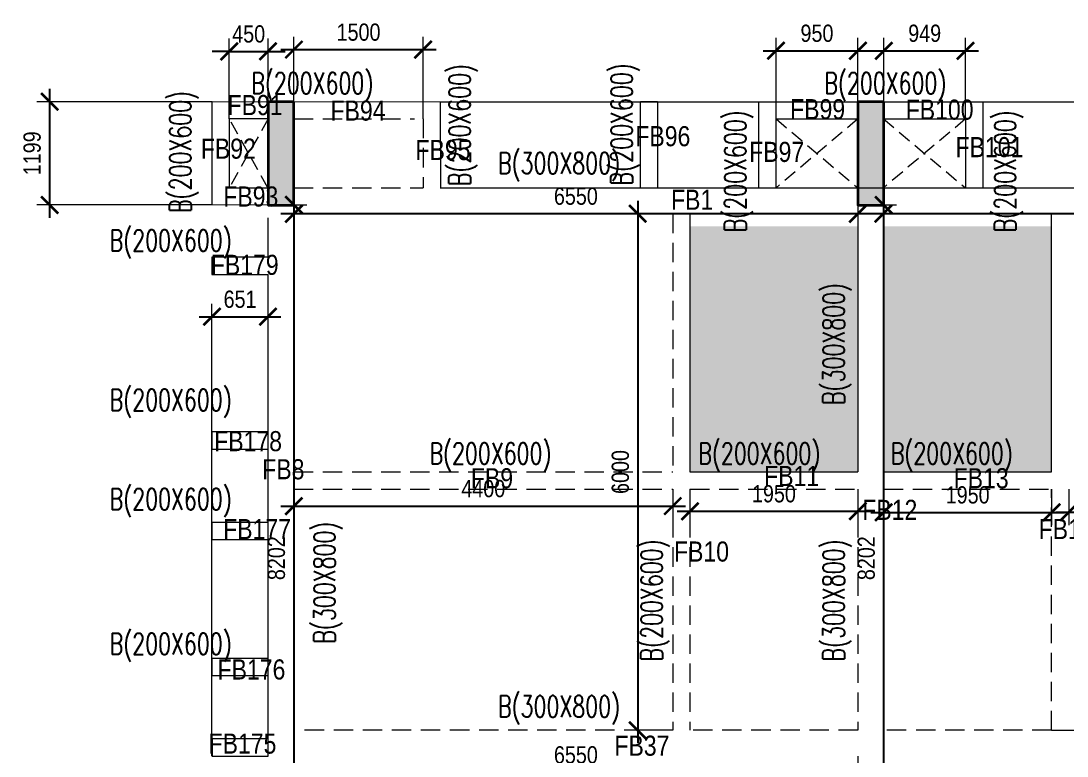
# Model space of a CAD drawing. Header units: millimetres. Extents: x -29 to 59187, y -34 to 22805.
# Drawn here: x 1725 to 13875, y 13789 to 22326 of the extents above; entities that cross this region are included whole.
import ezdxf

# ---------------------------------------------------------------- set-up
doc = ezdxf.new("R2010")
doc.units = ezdxf.units.MM
doc.linetypes.add('DASHED', pattern=[0.75, 0.5, -0.25])
doc.linetypes.add('HIDDEN', pattern=[9.525, 6.35, -3.175])
doc.layers.get('Defpoints').update_dxf_attribs({"color": 1})
for name, color, linetype, lineweight in [('S-BEAM-IDEN', 2, 'Continuous', 9), ('S-COL HATCH', 8, 'Continuous', 35), ('S-COLS', 6, 'Continuous', 35), ('S-SUNKEN HATCH', 9, 'Continuous', 35), ('S_FRAMES', 4, 'Continuous', 9), ('STR-CUTOUT', 1, 'Continuous', 13)]:
    doc.layers.add(name, color=color, linetype=linetype, lineweight=lineweight)
doc.styles.add('Dim.s & Anno.(Misc.)', font='ARIALN.TTF')
doc.styles.add('ROMANS', font='romans.shx', dxfattribs={"width": 0.75})
doc.dimstyles.new('A-GFC-100', dxfattribs={"dimscale": 100, "dimtxt": 2, "dimasz": 2, "dimexe": 1.5, "dimexo": 0, "dimgap": 1, "dimtad": 1, "dimdec": 0, "dimdsep": 46, "dimtxsty": 'Dim.s & Anno.(Misc.)', "dimblk": 'ARCHTICK', "dimcen": 0, "dimdle": 1.5, "dimclrd": 256, "dimclre": 8, "dimclrt": 6, "dimazin": 2, "dimtfac": 1, "dimtdec": 0, "dimtix": 1, "dimtmove": 2, "dimatfit": 3, "dimfxl": 1, "dimtolj": 1, "dimlwd": -1, "dimlwe": 9, "dimarcsym": 0})

# ---------------------------------------------------------------- blocks, each defined once
blk = doc.blocks.new('A$C3ea4a2f9')
at = {"layer": 'S-COL HATCH'}
h = blk.add_hatch(color=8, dxfattribs=at)
h.dxf.hatch_style = 1
h.paths.add_polyline_path([(300, 17000), (0, 17000), (0, 15800), (300, 15800)])
h = blk.add_hatch(color=8, dxfattribs=at)
h.dxf.hatch_style = 1
h.paths.add_polyline_path([(7151, 17000), (6851, 17000), (6851, 15800), (7151, 15800)])
at = {"layer": 'S-COLS'}
for points in [[(300, 17000), (0, 17000), (0, 15800), (300, 15800)], [(7151, 17000), (6851, 17000), (6851, 15800), (7151, 15800)]]:
    blk.add_lwpolyline(points, close=True, dxfattribs=at)
blk = doc.blocks.new('COLUMNS FROM LGF')
blk.add_blockref('A$C3ea4a2f9', (715961, -21291))
blk = doc.blocks.new('_ArchTick')
at = {"color": 0, "linetype": 'ByBlock', "const_width": 0.15}
blk.add_lwpolyline([(-0.5, -0.5), (0.5, 0.5)], dxfattribs=at)
blk = doc.blocks.new('*D186')
at = {"color": 8, "lineweight": 9, "transparency": 16777216}
for p, q in [((4895, 20388), (4895, 19938)), ((11445, 20387), (11445, 19938))]:
    blk.add_line(p, q, dxfattribs=at)
at = {"transparency": 16777216}
blk.add_line((4745, 20088), (11595, 20088), dxfattribs=at)
at = {"layer": 'Defpoints', "color": 0, "transparency": 16777216}
for p in [(4895, 20388), (11445, 20387), (11445, 20088)]:
    blk.add_point(p, dxfattribs=at)
at = {"transparency": 16777216, "xscale": 200, "yscale": 200, "zscale": 200, "rotation": 180}
blk.add_blockref('_ArchTick', (4895, 20088), dxfattribs=at)
at = {"transparency": 16777216, "xscale": 200, "yscale": 200, "zscale": 200}
blk.add_blockref('_ArchTick', (11445, 20088), dxfattribs=at)
at = {"color": 6, "transparency": 16777216, "insert": (8170, 20290), "char_height": 200, "attachment_point": 5, "style": 'Dim.s & Anno.(Misc.)'}
blk.add_mtext('\\A1;6550', dxfattribs=at)
blk = doc.blocks.new('*D187')
at = {"color": 8, "lineweight": 9, "transparency": 16777216}
for p, q in [((11742, 20388), (11742, 19938)), ((18395, 20388), (18395, 19938))]:
    blk.add_line(p, q, dxfattribs=at)
at = {"transparency": 16777216}
blk.add_line((11592, 20088), (18545, 20088), dxfattribs=at)
at = {"layer": 'Defpoints', "color": 0, "transparency": 16777216}
for p in [(11742, 20388), (18395, 20388), (18395, 20088)]:
    blk.add_point(p, dxfattribs=at)
at = {"transparency": 16777216, "xscale": 200, "yscale": 200, "zscale": 200, "rotation": 180}
blk.add_blockref('_ArchTick', (11742, 20088), dxfattribs=at)
at = {"transparency": 16777216, "xscale": 200, "yscale": 200, "zscale": 200}
blk.add_blockref('_ArchTick', (18395, 20088), dxfattribs=at)
at = {"color": 6, "transparency": 16777216, "insert": (15069, 20290), "char_height": 200, "attachment_point": 5, "style": 'Dim.s & Anno.(Misc.)'}
blk.add_mtext('\\A1;6653', dxfattribs=at)
blk = doc.blocks.new('*D193')
at = {"transparency": 16777216}
blk.add_line((4895, 20339), (4895, 11836), dxfattribs=at)
at = {"color": 8, "lineweight": 9, "transparency": 16777216}
for p, q in [((4895, 20189), (5045, 20189)), ((4895, 11986), (5045, 11986))]:
    blk.add_line(p, q, dxfattribs=at)
at = {"layer": 'Defpoints', "color": 0, "transparency": 16777216}
for p in [(4895, 20189), (4895, 11986), (4895, 11986)]:
    blk.add_point(p, dxfattribs=at)
at = {"transparency": 16777216, "xscale": 200, "yscale": 200, "zscale": 200}
for p, rotation in [((4895, 20189), 90), ((4895, 11986), 270)]:
    blk.add_blockref('_ArchTick', p, dxfattribs=dict(at, rotation=rotation))
at = {"color": 6, "transparency": 16777216, "insert": (4693, 16087), "char_height": 200, "attachment_point": 5, "rotation": 90, "style": 'Dim.s & Anno.(Misc.)'}
blk.add_mtext('\\A1;8202', dxfattribs=at)
blk = doc.blocks.new('*D194')
at = {"color": 8, "lineweight": 9, "transparency": 16777216}
for p, q in [((4895, 16888), (4895, 16542)), ((9295, 16888), (9295, 16542))]:
    blk.add_line(p, q, dxfattribs=at)
at = {"transparency": 16777216}
blk.add_line((4745, 16692), (9445, 16692), dxfattribs=at)
at = {"layer": 'Defpoints', "color": 0, "transparency": 16777216}
for p in [(4895, 16888), (9295, 16888), (9295, 16692)]:
    blk.add_point(p, dxfattribs=at)
at = {"transparency": 16777216, "xscale": 200, "yscale": 200, "zscale": 200, "rotation": 180}
blk.add_blockref('_ArchTick', (4895, 16692), dxfattribs=at)
at = {"transparency": 16777216, "xscale": 200, "yscale": 200, "zscale": 200}
blk.add_blockref('_ArchTick', (9295, 16692), dxfattribs=at)
at = {"color": 6, "transparency": 16777216, "insert": (7095, 16894), "char_height": 200, "attachment_point": 5, "style": 'Dim.s & Anno.(Misc.)'}
blk.add_mtext('\\A1;4400', dxfattribs=at)
blk = doc.blocks.new('*D195')
at = {"color": 8, "lineweight": 9, "transparency": 16777216}
for p, q in [((9495, 16888), (9495, 16482)), ((11445, 16888), (11445, 16482))]:
    blk.add_line(p, q, dxfattribs=at)
at = {"transparency": 16777216}
blk.add_line((9345, 16632), (11595, 16632), dxfattribs=at)
at = {"layer": 'Defpoints', "color": 0, "transparency": 16777216}
for p in [(9495, 16888), (11445, 16888), (11445, 16632)]:
    blk.add_point(p, dxfattribs=at)
at = {"transparency": 16777216, "xscale": 200, "yscale": 200, "zscale": 200, "rotation": 180}
blk.add_blockref('_ArchTick', (9495, 16632), dxfattribs=at)
at = {"transparency": 16777216, "xscale": 200, "yscale": 200, "zscale": 200}
blk.add_blockref('_ArchTick', (11445, 16632), dxfattribs=at)
at = {"color": 6, "transparency": 16777216, "insert": (10470, 16834), "char_height": 200, "attachment_point": 5, "style": 'Dim.s & Anno.(Misc.)'}
blk.add_mtext('\\A1;1950', dxfattribs=at)
blk = doc.blocks.new('*D196')
at = {"color": 8, "lineweight": 9, "transparency": 16777216}
for p, q in [((11745, 16888), (11745, 16469)), ((13695, 16889), (13695, 16469))]:
    blk.add_line(p, q, dxfattribs=at)
at = {"transparency": 16777216}
blk.add_line((11595, 16619), (13845, 16619), dxfattribs=at)
at = {"layer": 'Defpoints', "color": 0, "transparency": 16777216}
for p in [(11745, 16888), (13695, 16889), (13695, 16619)]:
    blk.add_point(p, dxfattribs=at)
at = {"transparency": 16777216, "xscale": 200, "yscale": 200, "zscale": 200, "rotation": 180}
blk.add_blockref('_ArchTick', (11745, 16619), dxfattribs=at)
at = {"transparency": 16777216, "xscale": 200, "yscale": 200, "zscale": 200}
blk.add_blockref('_ArchTick', (13695, 16619), dxfattribs=at)
at = {"color": 6, "transparency": 16777216, "insert": (12720, 16821), "char_height": 200, "attachment_point": 5, "style": 'Dim.s & Anno.(Misc.)'}
blk.add_mtext('\\A1;1950', dxfattribs=at)
blk = doc.blocks.new('*D197')
at = {"color": 8, "lineweight": 9, "transparency": 16777216}
for p, q in [((13895, 16888), (13895, 16470)), ((18395, 16888), (18395, 16470))]:
    blk.add_line(p, q, dxfattribs=at)
at = {"transparency": 16777216}
blk.add_line((13745, 16620), (18545, 16620), dxfattribs=at)
at = {"layer": 'Defpoints', "color": 0, "transparency": 16777216}
for p in [(13895, 16888), (18395, 16888), (18395, 16620)]:
    blk.add_point(p, dxfattribs=at)
at = {"transparency": 16777216, "xscale": 200, "yscale": 200, "zscale": 200, "rotation": 180}
blk.add_blockref('_ArchTick', (13895, 16620), dxfattribs=at)
at = {"transparency": 16777216, "xscale": 200, "yscale": 200, "zscale": 200}
blk.add_blockref('_ArchTick', (18395, 16620), dxfattribs=at)
at = {"color": 6, "transparency": 16777216, "insert": (16145, 16822), "char_height": 200, "attachment_point": 5, "style": 'Dim.s & Anno.(Misc.)'}
blk.add_mtext('\\A1;4500', dxfattribs=at)
blk = doc.blocks.new('*D148')
at = {"transparency": 16777216}
blk.add_line((8889, 20238), (8889, 13938), dxfattribs=at)
at = {"color": 8, "lineweight": 9, "transparency": 16777216}
for p, q in [((9295, 20088), (8739, 20088)), ((9295, 14088), (8739, 14088))]:
    blk.add_line(p, q, dxfattribs=at)
at = {"layer": 'Defpoints', "color": 0, "transparency": 16777216}
for p in [(9295, 20088), (8889, 14088), (9295, 14088)]:
    blk.add_point(p, dxfattribs=at)
at = {"transparency": 16777216, "xscale": 200, "yscale": 200, "zscale": 200}
for p, rotation in [((8889, 20088), 90), ((8889, 14088), 270)]:
    blk.add_blockref('_ArchTick', p, dxfattribs=dict(at, rotation=rotation))
at = {"color": 6, "transparency": 16777216, "insert": (8687, 17088), "char_height": 200, "attachment_point": 5, "rotation": 90, "style": 'Dim.s & Anno.(Misc.)'}
blk.add_mtext('\\A1;6000', dxfattribs=at)
blk = doc.blocks.new('*D149')
at = {"transparency": 16777216}
blk.add_line((11745, 11836), (11745, 20339), dxfattribs=at)
at = {"color": 8, "lineweight": 9, "transparency": 16777216}
for p, q in [((11446, 20189), (11895, 20189)), ((11445, 11986), (11895, 11986))]:
    blk.add_line(p, q, dxfattribs=at)
at = {"layer": 'Defpoints', "color": 0, "transparency": 16777216}
for p in [(11446, 20189), (11745, 20189), (11445, 11986)]:
    blk.add_point(p, dxfattribs=at)
at = {"transparency": 16777216, "xscale": 200, "yscale": 200, "zscale": 200}
for p, rotation in [((11745, 20189), 90), ((11745, 11986), 270)]:
    blk.add_blockref('_ArchTick', p, dxfattribs=dict(at, rotation=rotation))
at = {"color": 6, "transparency": 16777216, "insert": (11543, 16087), "char_height": 200, "attachment_point": 5, "rotation": 90, "style": 'Dim.s & Anno.(Misc.)'}
blk.add_mtext('\\A1;8202', dxfattribs=at)
blk = doc.blocks.new('*D150')
at = {"transparency": 16777216}
blk.add_line((14415, 20238), (14415, 13938), dxfattribs=at)
at = {"color": 8, "lineweight": 9, "transparency": 16777216}
for p, q in [((13695, 20088), (14565, 20088)), ((13695, 14088), (14565, 14088))]:
    blk.add_line(p, q, dxfattribs=at)
at = {"layer": 'Defpoints', "color": 0, "transparency": 16777216}
for p in [(13695, 20088), (13695, 14088), (14415, 14088)]:
    blk.add_point(p, dxfattribs=at)
at = {"transparency": 16777216, "xscale": 200, "yscale": 200, "zscale": 200}
for p, rotation in [((14415, 20088), 90), ((14415, 14088), 270)]:
    blk.add_blockref('_ArchTick', p, dxfattribs=dict(at, rotation=rotation))
at = {"color": 6, "transparency": 16777216, "insert": (14213, 17088), "char_height": 200, "attachment_point": 5, "rotation": 90, "style": 'Dim.s & Anno.(Misc.)'}
blk.add_mtext('\\A1;6000', dxfattribs=at)
blk = doc.blocks.new('*D151')
at = {"color": 8, "lineweight": 9, "transparency": 16777216}
for p, q in [((4895, 13788), (4895, 13449)), ((11445, 13788), (11445, 13449))]:
    blk.add_line(p, q, dxfattribs=at)
at = {"transparency": 16777216}
blk.add_line((4745, 13599), (11595, 13599), dxfattribs=at)
at = {"layer": 'Defpoints', "color": 0, "transparency": 16777216}
for p in [(4895, 13788), (11445, 13788), (11445, 13599)]:
    blk.add_point(p, dxfattribs=at)
at = {"transparency": 16777216, "xscale": 200, "yscale": 200, "zscale": 200, "rotation": 180}
blk.add_blockref('_ArchTick', (4895, 13599), dxfattribs=at)
at = {"transparency": 16777216, "xscale": 200, "yscale": 200, "zscale": 200}
blk.add_blockref('_ArchTick', (11445, 13599), dxfattribs=at)
at = {"color": 6, "transparency": 16777216, "insert": (8170, 13802), "char_height": 200, "attachment_point": 5, "style": 'Dim.s & Anno.(Misc.)'}
blk.add_mtext('\\A1;6550', dxfattribs=at)
blk = doc.blocks.new('*D273')
at = {"transparency": 16777216}
blk.add_line((2058, 21538), (2058, 20039), dxfattribs=at)
at = {"color": 8, "lineweight": 9, "transparency": 16777216}
for p, q in [((3945, 21388), (1908, 21388)), ((3944, 20189), (1908, 20189))]:
    blk.add_line(p, q, dxfattribs=at)
at = {"layer": 'Defpoints', "color": 0, "transparency": 16777216}
for p in [(3945, 21388), (2058, 20189), (3944, 20189)]:
    blk.add_point(p, dxfattribs=at)
at = {"transparency": 16777216, "xscale": 200, "yscale": 200, "zscale": 200}
for p, rotation in [((2058, 21388), 90), ((2058, 20189), 270)]:
    blk.add_blockref('_ArchTick', p, dxfattribs=dict(at, rotation=rotation))
at = {"color": 6, "transparency": 16777216, "insert": (1856, 20789), "char_height": 200, "attachment_point": 5, "rotation": 90, "style": 'Dim.s & Anno.(Misc.)'}
blk.add_mtext('\\A1;1199', dxfattribs=at)
blk = doc.blocks.new('*D274')
at = {"color": 8, "lineweight": 9, "transparency": 16777216}
for p, q in [((4145, 21188), (4145, 22122)), ((4595, 21188), (4595, 22122))]:
    blk.add_line(p, q, dxfattribs=at)
at = {"transparency": 16777216}
for p, q in [((4145, 21972), (3945, 21972)), ((4145, 21972), (4595, 21972)), ((4595, 21972), (4795, 21972))]:
    blk.add_line(p, q, dxfattribs=at)
at = {"layer": 'Defpoints', "color": 0, "transparency": 16777216}
for p in [(4595, 21972), (4145, 21188), (4595, 21188)]:
    blk.add_point(p, dxfattribs=at)
at = {"transparency": 16777216, "xscale": 200, "yscale": 200, "zscale": 200}
blk.add_blockref('_ArchTick', (4145, 21972), dxfattribs=at)
at = {"transparency": 16777216, "xscale": 200, "yscale": 200, "zscale": 200, "rotation": 180}
blk.add_blockref('_ArchTick', (4595, 21972), dxfattribs=at)
at = {"color": 6, "transparency": 16777216, "insert": (4370, 22174), "char_height": 200, "attachment_point": 5, "style": 'Dim.s & Anno.(Misc.)'}
blk.add_mtext('\\A1;450', dxfattribs=at)
blk = doc.blocks.new('*D275')
at = {"color": 8, "lineweight": 9, "transparency": 16777216}
for p, q in [((4895, 21188), (4895, 22143)), ((6396, 21188), (6396, 22143))]:
    blk.add_line(p, q, dxfattribs=at)
at = {"transparency": 16777216}
blk.add_line((4745, 21993), (6546, 21993), dxfattribs=at)
at = {"layer": 'Defpoints', "color": 0, "transparency": 16777216}
for p in [(6396, 21993), (4895, 21188), (6396, 21188)]:
    blk.add_point(p, dxfattribs=at)
at = {"transparency": 16777216, "xscale": 200, "yscale": 200, "zscale": 200, "rotation": 180}
blk.add_blockref('_ArchTick', (4895, 21993), dxfattribs=at)
at = {"transparency": 16777216, "xscale": 200, "yscale": 200, "zscale": 200}
blk.add_blockref('_ArchTick', (6396, 21993), dxfattribs=at)
at = {"color": 6, "transparency": 16777216, "insert": (5646, 22195), "char_height": 200, "attachment_point": 5, "style": 'Dim.s & Anno.(Misc.)'}
blk.add_mtext('\\A1;1500', dxfattribs=at)
blk = doc.blocks.new('*D276')
at = {"transparency": 16777216}
blk.add_line((59037, 21538), (59037, 20238), dxfattribs=at)
at = {"color": 8, "lineweight": 9, "transparency": 16777216}
for p, q in [((6595, 21388), (59187, 21388)), ((6596, 20388), (59187, 20388))]:
    blk.add_line(p, q, dxfattribs=at)
at = {"layer": 'Defpoints', "color": 0, "transparency": 16777216}
for p in [(6595, 21388), (6596, 20388), (59037, 20388)]:
    blk.add_point(p, dxfattribs=at)
at = {"transparency": 16777216, "xscale": 200, "yscale": 200, "zscale": 200}
for p, rotation in [((59037, 21388), 90), ((59037, 20388), 270)]:
    blk.add_blockref('_ArchTick', p, dxfattribs=dict(at, rotation=rotation))
at = {"color": 6, "transparency": 16777216, "insert": (58835, 20888), "char_height": 200, "attachment_point": 5, "rotation": 90, "style": 'Dim.s & Anno.(Misc.)'}
blk.add_mtext('\\A1;1000', dxfattribs=at)
blk = doc.blocks.new('*D277')
at = {"color": 8, "lineweight": 9, "transparency": 16777216}
for p, q in [((10495, 21188), (10495, 22130)), ((11445, 21188), (11445, 22130))]:
    blk.add_line(p, q, dxfattribs=at)
at = {"transparency": 16777216}
blk.add_line((10345, 21980), (11595, 21980), dxfattribs=at)
at = {"layer": 'Defpoints', "color": 0, "transparency": 16777216}
for p in [(11445, 21980), (10495, 21188), (11445, 21188)]:
    blk.add_point(p, dxfattribs=at)
at = {"transparency": 16777216, "xscale": 200, "yscale": 200, "zscale": 200, "rotation": 180}
blk.add_blockref('_ArchTick', (10495, 21980), dxfattribs=at)
at = {"transparency": 16777216, "xscale": 200, "yscale": 200, "zscale": 200}
blk.add_blockref('_ArchTick', (11445, 21980), dxfattribs=at)
at = {"color": 6, "transparency": 16777216, "insert": (10970, 22182), "char_height": 200, "attachment_point": 5, "style": 'Dim.s & Anno.(Misc.)'}
blk.add_mtext('\\A1;950', dxfattribs=at)
blk = doc.blocks.new('*D278')
at = {"color": 8, "lineweight": 9, "transparency": 16777216}
for p, q in [((11746, 21186), (11746, 22130)), ((12695, 21188), (12695, 22130))]:
    blk.add_line(p, q, dxfattribs=at)
at = {"transparency": 16777216}
blk.add_line((11596, 21980), (12845, 21980), dxfattribs=at)
at = {"layer": 'Defpoints', "color": 0, "transparency": 16777216}
for p in [(12695, 21980), (11746, 21186), (12695, 21188)]:
    blk.add_point(p, dxfattribs=at)
at = {"transparency": 16777216, "xscale": 200, "yscale": 200, "zscale": 200, "rotation": 180}
blk.add_blockref('_ArchTick', (11746, 21980), dxfattribs=at)
at = {"transparency": 16777216, "xscale": 200, "yscale": 200, "zscale": 200}
blk.add_blockref('_ArchTick', (12695, 21980), dxfattribs=at)
at = {"color": 6, "transparency": 16777216, "insert": (12221, 22182), "char_height": 200, "attachment_point": 5, "style": 'Dim.s & Anno.(Misc.)'}
blk.add_mtext('\\A1;949', dxfattribs=at)
blk = doc.blocks.new('*D238')
at = {"color": 8, "lineweight": 9, "transparency": 16777216}
for p, q in [((3944, 13788), (3944, 19041)), ((4595, 13788), (4595, 19041))]:
    blk.add_line(p, q, dxfattribs=at)
at = {"transparency": 16777216}
blk.add_line((3794, 18891), (4745, 18891), dxfattribs=at)
at = {"layer": 'Defpoints', "color": 0, "transparency": 16777216}
for p in [(4595, 18891), (3944, 13788), (4595, 13788)]:
    blk.add_point(p, dxfattribs=at)
at = {"transparency": 16777216, "xscale": 200, "yscale": 200, "zscale": 200, "rotation": 180}
blk.add_blockref('_ArchTick', (3944, 18891), dxfattribs=at)
at = {"transparency": 16777216, "xscale": 200, "yscale": 200, "zscale": 200}
blk.add_blockref('_ArchTick', (4595, 18891), dxfattribs=at)
at = {"color": 6, "transparency": 16777216, "insert": (4270, 19093), "char_height": 200, "attachment_point": 5, "style": 'Dim.s & Anno.(Misc.)'}
blk.add_mtext('\\A1;651', dxfattribs=at)

msp = doc.modelspace()

# ---------------------------------------------------------------- hatches: boundary and pattern name
at = {"layer": 'S-SUNKEN HATCH'}
h = msp.add_hatch(dxfattribs=at)
h.set_pattern_fill('CROSS', color=256, scale=25)
h.set_pattern_definition([(0, (-612405.95, -78297.16), (158.75, 158.75), [79.375, -238.125]), (90, (-612366.26, -78336.84), (-158.75, 158.75), [79.375, -238.125])])
h.paths.add_polyline_path([(9496.5, 17090.5), (11446.5, 17090.5), (11446.5, 19940.4), (9496.5, 19940.4)])
h.paths.add_polyline_path([(11746.5, 17090.5), (13696.5, 17090.5), (13696.5, 19940.4), (11746.5, 19940.4), (11746.5, 19840.6)])
h.paths.add_polyline_path([(13696.5, 8690.5), (11746.5, 8690.5), (11746.5, 5740.4), (11746.5, 5740.4), (11746.5, 5840.5), (13696.5, 5840.5)])
h.paths.add_polyline_path([(20696.5, 19940.4), (18696.5, 19940.4), (18696.5, 17090.5), (20696.5, 17090.5)])
h.paths.add_polyline_path([(31471.4, 17090.5), (33371.5, 17090.5), (33371.5, 19940.4), (31471.4, 19940.4), (31471.4, 19840.6)])
h.paths.add_polyline_path([(33371.5, 8690.5), (31471.4, 8690.5), (31471.4, 5740.4), (31471.5, 5740.4), (31471.5, 5690.5), (33371.5, 5690.5)])
h.paths.add_polyline_path([(42971.5, 5690.5), (44921.5, 5690.5), (44921.5, 8690.5), (42971.5, 8690.5)])
h.paths.add_polyline_path([(44921.5, 19940.4), (42971.5, 19940.4), (42971.5, 17090.5), (44921.5, 17090.5)])
h.paths.add_polyline_path([(45221.5, 17090.5), (47171.5, 17090.5), (47171.5, 19940.4), (45221.5, 19940.4), (45221.5, 19840.5)])

# ---------------------------------------------------------------- linework, layer by layer
at = {"layer": 'S_FRAMES'}
for p, q in [((3944.9, 21389.2), (6595.4, 21388.4)), ((3945.4, 20188.5), (3945.4, 21388.4)), ((6595.4, 21388.4), (6596.4, 20388.2)), ((11745.3, 21388.5), (11745.3, 21388.4)), ((11445.3, 21188.4), (11445.3, 20388.2)), ((11745.3, 21188.4), (11745.3, 20388.2)), ((6595.4, 20388.2), (8919.3, 20388.2)), ((9119.3, 20388.2), (10295.3, 20388.2)), ((10495.3, 20388.2), (11445.3, 20388.2)), ((11745.3, 20388.2), (12695.3, 20388.2)), ((12895.3, 20388.2), (14225.4, 20388.3)), ((4594.2, 20188.5), (3944.1, 20189.2)), ((9495.3, 20088.2), (11445.3, 20088.2)), ((9495.3, 20088.2), (9495.3, 17088.3)), ((11445.3, 20088.2), (11445.3, 17088.3)), ((11745.3, 20088.2), (11745.3, 17088.3)), ((11745.3, 20088.2), (13695.4, 20088.2)), ((13695.4, 17088.3), (13695.4, 20088.2)), ((4595.3, 19583.3), (4595.3, 20040.4)), ((4595.3, 17553.3), (4595.3, 19383.3)), ((4595.3, 16503.3), (4595.3, 17353.3)), ((9495.3, 17088.3), (11445.3, 17088.3)), ((11745.3, 17088.3), (13695.4, 17088.3)), ((4595.3, 14923.2), (4595.3, 16303.3)), ((4595.3, 13988.2), (4595.3, 14723.2))]:
    msp.add_line(p, q, dxfattribs=at)
at = {"layer": 'S_FRAMES', "linetype": 'DASHED', "ltscale": 450}
for p, q in [((4895.3, 20388.2), (4895.3, 21188.5)), ((4895.3, 21188.5), (6295.7, 21188.5)), ((6395.7, 21188.5), (6396.4, 20388.2)), ((4895.3, 20388.2), (6395.4, 20388.2)), ((4895.3, 17088.3), (4895.3, 20088.2)), ((4895.3, 20088.2), (9295.3, 20088.2)), ((9295.3, 20088.2), (9295.3, 17088.3)), ((4895.3, 17088.3), (9295.3, 17088.3)), ((4895.3, 14088.3), (4895.3, 16888.3)), ((4895.3, 16888.3), (9295.3, 16888.3)), ((9295.3, 16888.3), (9295.3, 14088.3)), ((9495.3, 16888.3), (11445.3, 16888.3)), ((9495.3, 16888.3), (9495.3, 14088.3)), ((11445.3, 16888.3), (11445.3, 14088.3)), ((11745.3, 16888.3), (11745.3, 14088.3)), ((11745.3, 16888.3), (13695.4, 16888.3)), ((13695.4, 14088.3), (13695.4, 16889.3)), ((9295.3, 14088.3), (4895.3, 14088.3)), ((11445.3, 14088.3), (9495.3, 14088.3)), ((13695.4, 14088.3), (11745.3, 14088.3))]:
    msp.add_line(p, q, dxfattribs=at)
at = {"layer": 'S_FRAMES', "linetype": 'Continuous', "ltscale": 450}
for points in [[(8919.3, 20387), (8919.3, 21390.5), (9119.3, 21390.5), (9119.3, 20386.9)], [(4595.3, 21188.5), (4145.3, 21188.5), (4144.7, 20388.5), (4595.5, 20388.5), (4595.3, 21188.5)], [(4595.3, 19583.3), (3943.7, 19583.3), (3943.7, 19383.3), (4595.3, 19383.3)], [(4595.3, 17553.3), (3943.7, 17553.3), (3943.7, 17353.3), (4595.3, 17353.3)], [(4595.3, 16503.3), (3943.7, 16503.3), (3943.7, 16303.3), (4595.3, 16303.3)], [(4595.6, 14923.2), (3944, 14923.2), (3944, 14723.2), (4595.6, 14723.2)], [(4596, 13988.2), (3944.5, 13988.2), (3944.5, 13788.2), (4596, 13788.2)]]:
    msp.add_lwpolyline(points, dxfattribs=at)
at = {"layer": 'S_FRAMES'}
for points in [[(10295.3, 20388.2), (10295.3, 21388.4), (12895.3, 21388.4), (12895.3, 20388.2)], [(10495.3, 20388.2), (10495.3, 21188.4), (11445.3, 21188.4)], [(11745.3, 21188.4), (12695.3, 21188.4), (12695.3, 20388.2)]]:
    msp.add_lwpolyline(points, dxfattribs=at)
at = {"layer": 'STR-CUTOUT', "color": 1, "linetype": 'HIDDEN', "ltscale": 25}
for p, q in [((4595.4, 21188.5), (4145, 20388.5)), ((4594.2, 20388.5), (4145.4, 21188.4)), ((10495.4, 21188.4), (11445.4, 20386.6)), ((11445.4, 21187.8), (10495.4, 20388.2)), ((11742.2, 21189.5), (12695.4, 20386.6)), ((12695.4, 21187.8), (11742.2, 20388.2))]:
    msp.add_line(p, q, dxfattribs=at)

# ---------------------------------------------------------------- block references
at = {"layer": 'S-BEAM-IDEN'}
msp.add_blockref('COLUMNS FROM LGF', (-711365.9, 25679.5), dxfattribs=at)

# ---------------------------------------------------------------- texts
at = {"style": 'Dim.s & Anno.(Misc.)'}
for s, p in [('FB91', (4125.2, 21232.8)), ('FB94', (5320.2, 21168.3)), ('FB99', (10658.4, 21184.8)), ('FB100', (12000.6, 21179.7)), ('FB96', (8860.5, 20871)), ('FB92', (3814.6, 20726.2)), ('FB95', (6307.2, 20710.7)), ('FB97', (10182.3, 20688.8)), ('FB101', (12579.1, 20743.9)), ('FB93', (4075.2, 20170.5)), ('FB1', (9275.1, 20132.6)), ('FB179', (3930.3, 19377.1)), ('FB178', (3969.4, 17329.5)), ('FB8', (4527.5, 17003)), ('FB9', (6950.6, 16898.7)), ('FB11', (10356.3, 16924.9)), ('FB13', (12557, 16898.7)), ('FB12', (11496.3, 16531.5)), ('FB177', (4073.8, 16308.5)), ('FB14', (13544.2, 16309)), ('FB10', (9309.6, 16047.6)), ('FB176', (4008.5, 14678.2)), ('FB175', (3904.1, 13817.5)), ('FB37', (8617.7, 13792.9))]:
    msp.add_text(s, height=233.43, dxfattribs=at).set_placement(p)
at = {"layer": 'S-BEAM-IDEN', "color": 1, "style": 'ROMANS', "width": 0.7}
for p in [(4400.1, 21477.8), (11055.4, 21477.8), (2755.4, 19651.8), (2755.4, 17799.6), (6469.3, 17178.5), (9591.6, 17178.5), (11826.9, 17178.5), (2755.4, 16647.4), (2755.4, 14967.6)]:
    msp.add_text('B(200X600)', height=250, dxfattribs=at).set_placement(p)
for p in [(6945.5, 20409.3), (8826.4, 20416.9), (3702.3, 20097.1), (10147.3, 19871.8), (13280.8, 19871.8), (9175.3, 14887.9)]:
    msp.add_text('B(200X600)', height=250, rotation=90, dxfattribs=at).set_placement(p)
at = {"layer": 'S-BEAM-IDEN', "color": 3, "style": 'ROMANS', "width": 0.7}
for p in [(7265.8, 20548.9), (7265.8, 14240.6)]:
    msp.add_text('B(300X800)', height=250, dxfattribs=at).set_placement(p)
for p in [(11289, 17866.8), (5375.6, 15095.3), (11289, 14887.9)]:
    msp.add_text('B(300X800)', height=250, rotation=90, dxfattribs=at).set_placement(p)

# ---------------------------------------------------------------- dimensions: what is measured, and where the dimension line sits
for base, p1, p2, picture, middle in [((4595.4, 21972.1), (4145.4, 21188.4), (4595.4, 21188.5), '*D274', (4370.4, 22174.2)), ((6395.7, 21993), (4895.3, 21188.5), (6395.7, 21188.5), '*D275', (5645.5, 22195.1)), ((11445.4, 21980.1), (10495.4, 21188.4), (11445.4, 21187.8), '*D277', (10970.4, 22182.2)), ((12695.3, 21980.1), (11746.2, 21186), (12695.3, 21187.7), '*D278', (12220.8, 22182.2)), ((11445.4, 20088.2), (4895.3, 20388.2), (11445.4, 20386.6), '*D186', (8170.3, 20290.3)), ((18395.3, 20088.2), (11742.2, 20388.2), (18395.3, 20388.2), '*D187', (15068.7, 20290.3)), ((4595.3, 18891.3), (3944.5, 13788.2), (4595.3, 13788.2), '*D238', (4269.9, 19093.4)), ((9295.3, 16692.1), (4895.3, 16888.3), (9295.3, 16888.3), '*D194', (7095.3, 16894.2)), ((11445.3, 16631.5), (9495.3, 16888.3), (11445.3, 16888.3), '*D195', (10470.3, 16833.6)), ((13695.4, 16619.3), (11745.3, 16888.3), (13695.4, 16889.3), '*D196', (12720.3, 16821.4)), ((18395.3, 16619.6), (13895.4, 16888.3), (18395.3, 16888.3), '*D197', (16145.3, 16821.7)), ((11445.3, 13599.5), (4895.3, 13788.3), (11445.3, 13788.3), '*D151', (8170.3, 13801.6))]:
    dim = msp.add_linear_dim(base=base, p1=p1, p2=p2, dimstyle='A-GFC-100')
    dim.commit()
    dim.dimension.update_dxf_attribs({"geometry": picture, "text_midpoint": middle})
for base, p1, p2, picture, middle in [((2058.5, 20189.2), (3945.4, 21388.4), (3944.1, 20189.2), '*D273', (1856.3, 20788.8)), ((59037.2, 20388.2), (6595.4, 21388.4), (6596.4, 20388.2), '*D276', (58835.1, 20888.3)), ((4895.3, 11986.2), (4895.2, 20188.6), (4895.3, 11986.2), '*D193', (4693.2, 16087.4)), ((11745.3, 20188.6), (11445.3, 11986.2), (11446.2, 20188.6), '*D149', (11543.2, 16087.4)), ((8889.2, 14088.3), (9295.3, 20088.2), (9295.3, 14088.3), '*D148', (8687.1, 17088.2)), ((14414.7, 14088.3), (13695.4, 20088.2), (13695.4, 14088.3), '*D150', (14212.5, 17088.2))]:
    dim = msp.add_linear_dim(base=base, p1=p1, p2=p2, angle=90, dimstyle='A-GFC-100')
    dim.commit()
    dim.dimension.update_dxf_attribs({"geometry": picture, "text_midpoint": middle})

doc.saveas('drawing.dxf')
